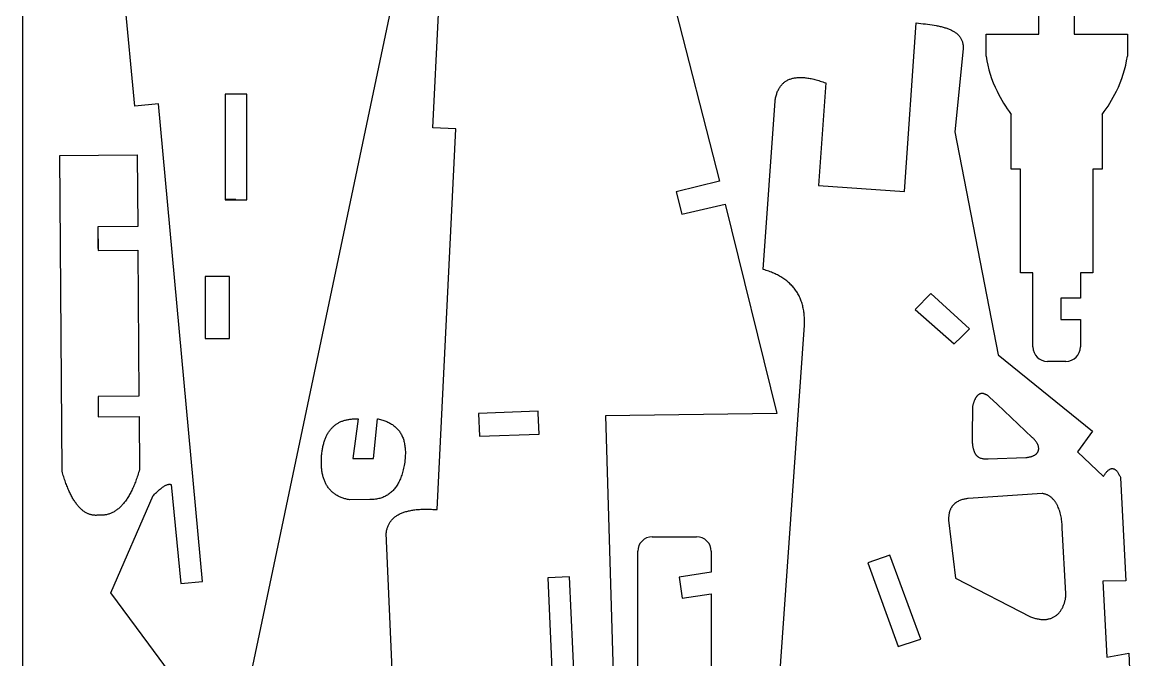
# Model space of a CAD drawing. Extents: x 0 to 450, y 0 to 350.
# Drawn here: x 0 to 155.5, y 162.7 to 251.2 of the extents above; entities that cross this region are included whole.
import ezdxf

# ---------------------------------------------------------------- set-up
doc = ezdxf.new("R2010")
doc.units = 0
doc.header["$MEASUREMENT"] = 0
doc.layers.add('01', color=5, linetype='Continuous')
doc.layers.add('DEFAULT', color=7, linetype='Continuous')

msp = doc.modelspace()

# ---------------------------------------------------------------- linework, layer by layer
at = {"layer": '01'}
msp.add_lwpolyline([(0, 0), (450, 0), (450, 350), (0, 350)], close=True, dxfattribs=at)
at = {"layer": 'DEFAULT'}
for p, q in [((70.7193, 330.7507), (96.7646, 229.1459)), ((53.5342, 264.5157), (30.7019, 155.9579)), ((145.963, 256.9694), (145.963, 249.559)), ((15.5926, 239.5769), (14.0891, 255.3731)), ((56.9582, 236.5592), (57.7713, 252.406)), ((141.0538, 249.559), (141.0538, 252.4942)), ((122.4159, 227.6963), (124.0537, 251.1178)), ((124.0537, 251.1178), (124.377, 251.0858)), ((124.377, 251.0858), (124.698, 251.0528)), ((124.698, 251.0528), (125.0161, 251.0183)), ((125.0161, 251.0183), (125.3309, 250.982)), ((125.3309, 250.982), (125.6417, 250.9434)), ((125.6417, 250.9434), (125.948, 250.9022)), ((125.948, 250.9022), (126.2494, 250.8579)), ((126.2494, 250.8579), (126.5452, 250.81)), ((126.5452, 250.81), (126.8349, 250.7583)), ((126.8349, 250.7583), (126.9773, 250.7309)), ((126.9773, 250.7309), (127.118, 250.7023)), ((127.118, 250.7023), (127.2569, 250.6725)), ((127.2569, 250.6725), (127.3939, 250.6415)), ((127.3939, 250.6415), (127.529, 250.6092)), ((127.529, 250.6092), (127.6622, 250.5756)), ((127.6622, 250.5756), (127.7932, 250.5406)), ((127.7932, 250.5406), (127.9221, 250.5042)), ((127.9221, 250.5042), (128.0489, 250.4663)), ((128.0489, 250.4663), (128.1733, 250.4268)), ((128.1733, 250.4268), (128.2955, 250.3857)), ((128.2955, 250.3857), (128.4152, 250.3431)), ((128.4152, 250.3431), (128.5325, 250.2987)), ((128.5325, 250.2987), (128.6472, 250.2526)), ((128.6472, 250.2526), (128.7593, 250.2046)), ((128.7593, 250.2046), (128.8688, 250.1549)), ((128.8688, 250.1549), (128.9755, 250.1032)), ((128.9755, 250.1032), (129.0795, 250.0496)), ((129.0795, 250.0496), (129.1805, 249.994)), ((129.1805, 249.994), (129.2786, 249.9364)), ((129.2786, 249.9364), (129.3738, 249.8766)), ((129.3738, 249.8766), (129.4658, 249.8147)), ((129.4658, 249.8147), (129.5547, 249.7506)), ((129.5547, 249.7506), (129.6404, 249.6843)), ((129.6404, 249.6843), (129.7228, 249.6156)), ((129.7228, 249.6156), (129.8019, 249.5446)), ((129.8019, 249.5446), (129.8775, 249.4712)), ((129.8775, 249.4712), (129.9497, 249.3953)), ((129.9497, 249.3953), (130.0184, 249.3169)), ((130.0184, 249.3169), (130.0834, 249.236)), ((130.0834, 249.236), (130.1447, 249.1524)), ((130.1447, 249.1524), (130.2023, 249.0662)), ((130.2023, 249.0662), (130.2561, 248.9772)), ((130.2561, 248.9772), (130.306, 248.8855)), ((130.306, 248.8855), (130.3519, 248.791)), ((130.3519, 248.791), (130.3939, 248.6937)), ((133.7445, 246.5175), (133.7445, 249.559)), ((133.7445, 249.559), (141.0538, 249.559)), ((145.963, 249.559), (153.3635, 249.559)), ((153.3635, 249.559), (153.3635, 246.5175)), ((130.5773, 247.551), (129.414, 235.9793)), ((130.3939, 248.6937), (130.4317, 248.5934)), ((130.4317, 248.5934), (130.4654, 248.4901)), ((130.4654, 248.4901), (130.4949, 248.3838)), ((130.4949, 248.3838), (130.5201, 248.2744)), ((130.5201, 248.2744), (130.5409, 248.162)), ((130.5409, 248.162), (130.5573, 248.0463)), ((130.5573, 248.0463), (130.5692, 247.9274)), ((130.5692, 247.9274), (130.5766, 247.8053)), ((130.5766, 247.8053), (130.5793, 247.6798)), ((130.5793, 247.6798), (130.5773, 247.551)), ((105.3814, 242.5289), (105.4569, 242.6117)), ((105.4569, 242.6117), (105.5351, 242.6911)), ((105.5351, 242.6911), (105.616, 242.767)), ((105.616, 242.767), (105.6997, 242.8392)), ((105.6997, 242.8392), (105.7861, 242.9081)), ((105.7861, 242.9081), (105.8753, 242.9734)), ((105.8753, 242.9734), (105.9672, 243.0354)), ((105.9672, 243.0354), (106.0619, 243.0937)), ((106.0619, 243.0937), (106.1593, 243.1486)), ((106.1593, 243.1486), (106.2594, 243.2)), ((106.2594, 243.2), (106.3623, 243.2478)), ((106.3623, 243.2478), (106.4679, 243.2922)), ((106.4679, 243.2922), (106.5762, 243.3331)), ((106.5762, 243.3331), (106.6873, 243.3705)), ((106.6873, 243.3705), (106.8011, 243.4044)), ((106.8011, 243.4044), (106.9177, 243.4348)), ((106.9177, 243.4348), (107.037, 243.4617)), ((107.037, 243.4617), (107.1591, 243.4851)), ((107.1591, 243.4851), (107.2838, 243.505)), ((107.2838, 243.505), (107.4114, 243.5214)), ((107.4114, 243.5214), (107.5416, 243.5343)), ((107.5416, 243.5343), (107.6746, 243.5437)), ((107.6746, 243.5437), (107.8104, 243.5497)), ((107.8104, 243.5497), (107.9489, 243.5521)), ((107.9489, 243.5521), (108.0901, 243.551)), ((108.0901, 243.551), (108.2341, 243.5465)), ((108.2341, 243.5465), (108.3808, 243.5384)), ((108.3808, 243.5384), (108.5302, 243.5269)), ((108.5302, 243.5269), (108.6824, 243.5117)), ((108.6824, 243.5117), (108.8373, 243.4933)), ((108.8373, 243.4933), (108.995, 243.4713)), ((108.995, 243.4713), (109.1554, 243.4458)), ((109.1554, 243.4458), (109.3185, 243.4167)), ((109.3185, 243.4167), (109.4844, 243.3842)), ((109.4844, 243.3842), (109.653, 243.3482)), ((109.653, 243.3482), (109.8244, 243.3087)), ((109.8244, 243.3087), (109.9985, 243.2657)), ((109.9985, 243.2657), (110.1753, 243.2192)), ((110.1753, 243.2192), (110.3549, 243.1692)), ((110.3549, 243.1692), (110.5372, 243.1157)), ((111.4899, 242.7959), (110.4923, 228.5301)), ((110.5372, 243.1157), (110.7222, 243.0587)), ((110.7222, 243.0587), (110.91, 242.9983)), ((110.91, 242.9983), (111.1006, 242.9343)), ((111.1006, 242.9343), (111.2939, 242.8668)), ((111.2939, 242.8668), (111.4899, 242.7959)), ((31.1466, 241.2456), (28.1229, 241.2456)), ((28.1229, 241.2456), (28.1229, 226.6189)), ((31.1466, 226.5714), (31.1466, 241.2456)), ((104.578, 240.8672), (104.6124, 241.0024)), ((104.6124, 241.0024), (104.6495, 241.1342)), ((104.6495, 241.1342), (104.6894, 241.2625)), ((104.6894, 241.2625), (104.732, 241.3872)), ((104.732, 241.3872), (104.7773, 241.5085)), ((104.7773, 241.5085), (104.8254, 241.6263)), ((104.8254, 241.6263), (104.8762, 241.7405)), ((104.8762, 241.7405), (104.9298, 241.8513)), ((104.9298, 241.8513), (104.9861, 241.9586)), ((104.9861, 241.9586), (105.0451, 242.0624)), ((105.0451, 242.0624), (105.1069, 242.1627)), ((105.1069, 242.1627), (105.1714, 242.2595)), ((105.1714, 242.2595), (105.2387, 242.3528)), ((105.2387, 242.3528), (105.3086, 242.4426)), ((105.3086, 242.4426), (105.3814, 242.5289)), ((18.8692, 239.8806), (15.5926, 239.5769)), ((24.997, 173.5318), (18.8692, 239.8806)), ((102.8301, 216.8699), (104.4679, 240.2913)), ((104.4679, 240.2913), (104.4913, 240.4405)), ((104.4913, 240.4405), (104.5175, 240.5862)), ((104.5175, 240.5862), (104.5464, 240.7285)), ((104.5464, 240.7285), (104.578, 240.8672)), ((137.2433, 230.8295), (137.2433, 238.4236)), ((149.8646, 238.4236), (149.8646, 230.8295)), ((60.1356, 236.4044), (56.9582, 236.5592)), ((57.5648, 183.5175), (60.1356, 236.4044)), ((129.414, 235.9793), (135.4295, 205.0324)), ((5.1743, 232.7094), (15.9283, 232.7889)), ((5.4987, 188.8483), (5.1743, 232.7094)), ((15.9283, 232.7889), (16.0018, 222.8548)), ((138.5468, 230.8295), (137.2433, 230.8295)), ((138.5468, 216.4222), (138.5468, 230.8295)), ((149.8646, 230.8295), (148.5612, 230.8295)), ((148.5612, 230.8295), (148.5612, 216.4222)), ((96.7646, 229.1459), (90.7338, 227.6627)), ((90.7338, 227.6627), (91.5167, 224.5521)), ((110.4923, 228.5301), (122.4159, 227.6963)), ((29.6347, 226.6189), (28.1229, 226.6189)), ((28.1229, 226.6189), (28.1229, 226.5714)), ((28.1229, 226.5714), (31.1466, 226.5714)), ((91.5167, 224.5521), (97.5513, 225.9448)), ((97.5513, 225.9448), (104.6955, 196.8806)), ((10.5123, 222.8142), (10.477, 222.8139)), ((10.477, 222.8139), (10.5014, 219.5215)), ((16.0018, 222.8548), (10.5123, 222.8142)), ((10.5345, 219.8143), (10.5123, 222.8142)), ((10.5014, 219.5215), (16.0261, 219.5804)), ((16.0261, 219.5804), (16.1762, 199.284)), ((103.0251, 216.8132), (102.8301, 216.8699)), ((103.2167, 216.7541), (103.0251, 216.8132)), ((103.4049, 216.6927), (103.2167, 216.7541)), ((103.5897, 216.6289), (103.4049, 216.6927)), ((103.7712, 216.5628), (103.5897, 216.6289)), ((103.9493, 216.4943), (103.7712, 216.5628)), ((104.124, 216.4234), (103.9493, 216.4943)), ((104.2953, 216.3502), (104.124, 216.4234)), ((104.4632, 216.2746), (104.2953, 216.3502)), ((104.6278, 216.1967), (104.4632, 216.2746)), ((104.789, 216.1164), (104.6278, 216.1967)), ((104.9468, 216.0337), (104.789, 216.1164)), ((140.2544, 216.4222), (138.5468, 216.4222)), ((140.2544, 206.1258), (140.2544, 216.4222)), ((148.5612, 216.4222), (146.8536, 216.4222)), ((146.8536, 216.4222), (146.8536, 212.9009)), ((27.0557, 215.8994), (25.3659, 215.8994)), ((25.3659, 215.8994), (25.3659, 207.2729)), ((28.7454, 215.8994), (27.0557, 215.8994)), ((28.7454, 207.2729), (28.7454, 215.8994)), ((105.1012, 215.9487), (104.9468, 216.0337)), ((105.2523, 215.8614), (105.1012, 215.9487)), ((105.4, 215.7717), (105.2523, 215.8614)), ((105.5443, 215.6796), (105.4, 215.7717)), ((105.6852, 215.5852), (105.5443, 215.6796)), ((105.8227, 215.4884), (105.6852, 215.5852)), ((105.9569, 215.3893), (105.8227, 215.4884)), ((106.0877, 215.2878), (105.9569, 215.3893)), ((106.2151, 215.1839), (106.0877, 215.2878)), ((106.3391, 215.0777), (106.2151, 215.1839)), ((106.4598, 214.9691), (106.3391, 215.0777)), ((106.577, 214.8582), (106.4598, 214.9691)), ((106.6909, 214.7449), (106.577, 214.8582)), ((106.8014, 214.6293), (106.6909, 214.7449)), ((106.9086, 214.5113), (106.8014, 214.6293)), ((107.0123, 214.391), (106.9086, 214.5113)), ((107.1127, 214.2683), (107.0123, 214.391)), ((107.2097, 214.1432), (107.1127, 214.2683)), ((107.3033, 214.0158), (107.2097, 214.1432)), ((107.3936, 213.886), (107.3033, 214.0158)), ((107.4804, 213.7539), (107.3936, 213.886)), ((107.5639, 213.6194), (107.4804, 213.7539)), ((107.644, 213.4825), (107.5639, 213.6194)), ((107.7208, 213.3433), (107.644, 213.4825)), ((107.7941, 213.2018), (107.7208, 213.3433)), ((107.8641, 213.0579), (107.7941, 213.2018)), ((107.9307, 212.9116), (107.8641, 213.0579)), ((126.0794, 213.5605), (123.8891, 211.3065)), ((131.4585, 208.6376), (126.0794, 213.5605)), ((107.9939, 212.763), (107.9307, 212.9116)), ((108.0537, 212.612), (107.9939, 212.763)), ((108.1102, 212.4586), (108.0537, 212.612)), ((108.1633, 212.303), (108.1102, 212.4586)), ((108.213, 212.1449), (108.1633, 212.303)), ((108.2593, 211.9845), (108.213, 212.1449)), ((108.3022, 211.8217), (108.2593, 211.9845)), ((108.3418, 211.6566), (108.3022, 211.8217)), ((108.378, 211.4891), (108.3418, 211.6566)), ((108.4108, 211.3193), (108.378, 211.4891)), ((146.8536, 212.9009), (144.1487, 212.9009)), ((144.1487, 212.9009), (144.1487, 209.9127)), ((108.4402, 211.1471), (108.4108, 211.3193)), ((108.4663, 210.9726), (108.4402, 211.1471)), ((108.489, 210.7956), (108.4663, 210.9726)), ((108.5083, 210.6164), (108.489, 210.7956)), ((108.5242, 210.4348), (108.5083, 210.6164)), ((108.5367, 210.2508), (108.5242, 210.4348)), ((108.5459, 210.0645), (108.5367, 210.2508)), ((108.5517, 209.8758), (108.5459, 210.0645)), ((123.8891, 211.3065), (129.3328, 206.5396)), ((144.1487, 209.9127), (146.8536, 209.9127)), ((146.8536, 209.9127), (146.8536, 206.1258)), ((102.3435, 120.4817), (108.4975, 208.489)), ((108.4975, 208.489), (108.5154, 208.6942)), ((108.5154, 208.6942), (108.5299, 208.897)), ((108.5299, 208.897), (108.541, 209.0975)), ((108.541, 209.0975), (108.5487, 209.2956)), ((108.5487, 209.2956), (108.5531, 209.4913)), ((108.5541, 209.6847), (108.5517, 209.8758)), ((108.5531, 209.4913), (108.5541, 209.6847)), ((130.3458, 207.5394), (131.4585, 208.6376)), ((25.3659, 207.2729), (28.7454, 207.2729)), ((129.3328, 206.5396), (130.3458, 207.5394)), ((135.4295, 205.0324), (148.5456, 194.4167)), ((144.8368, 204.1091), (142.2711, 204.1091)), ((16.1762, 199.284), (10.4985, 199.2419)), ((10.4985, 199.2419), (10.5194, 196.4184)), ((132.3139, 199.0385), (132.2848, 198.988)), ((132.3435, 199.0869), (132.3139, 199.0385)), ((132.3736, 199.1334), (132.3435, 199.0869)), ((132.4042, 199.1779), (132.3736, 199.1334)), ((132.4353, 199.2203), (132.4042, 199.1779)), ((132.4669, 199.2608), (132.4353, 199.2203)), ((132.499, 199.2993), (132.4669, 199.2608)), ((132.5316, 199.3358), (132.499, 199.2993)), ((132.5646, 199.3702), (132.5316, 199.3358)), ((132.5982, 199.4027), (132.5646, 199.3702)), ((132.6322, 199.4332), (132.5982, 199.4027)), ((132.6668, 199.4617), (132.6322, 199.4332)), ((132.7018, 199.4881), (132.6668, 199.4617)), ((132.7374, 199.5126), (132.7018, 199.4881)), ((132.7734, 199.5351), (132.7374, 199.5126)), ((132.8099, 199.5556), (132.7734, 199.5351)), ((132.8469, 199.574), (132.8099, 199.5556)), ((132.8844, 199.5905), (132.8469, 199.574)), ((132.9224, 199.605), (132.8844, 199.5905)), ((132.9609, 199.6175), (132.9224, 199.605)), ((132.9999, 199.628), (132.9609, 199.6175)), ((133.0394, 199.6365), (132.9999, 199.628)), ((133.0794, 199.643), (133.0394, 199.6365)), ((133.1199, 199.6475), (133.0794, 199.643)), ((133.1608, 199.6499), (133.1199, 199.6475)), ((133.2023, 199.6504), (133.1608, 199.6499)), ((133.2442, 199.6489), (133.2023, 199.6504)), ((133.2867, 199.6454), (133.2442, 199.6489)), ((133.3296, 199.6399), (133.2867, 199.6454)), ((133.3731, 199.6324), (133.3296, 199.6399)), ((133.417, 199.6229), (133.3731, 199.6324)), ((133.4614, 199.6114), (133.417, 199.6229)), ((133.5063, 199.5979), (133.4614, 199.6114)), ((133.5518, 199.5824), (133.5063, 199.5979)), ((133.5977, 199.5649), (133.5518, 199.5824)), ((133.6441, 199.5454), (133.5977, 199.5649)), ((133.691, 199.5239), (133.6441, 199.5454)), ((133.7383, 199.5004), (133.691, 199.5239)), ((133.7862, 199.4749), (133.7383, 199.5004)), ((133.8346, 199.4474), (133.7862, 199.4749)), ((133.8835, 199.4179), (133.8346, 199.4474)), ((133.9328, 199.3865), (133.8835, 199.4179)), ((133.9827, 199.353), (133.9328, 199.3865)), ((134.033, 199.3175), (133.9827, 199.353)), ((134.0839, 199.28), (134.033, 199.3175)), ((134.1352, 199.2405), (134.0839, 199.28)), ((134.1871, 199.199), (134.1352, 199.2405)), ((134.2394, 199.1555), (134.1871, 199.199)), ((135.27, 198.1788), (134.2394, 199.1555)), ((131.8861, 197.9088), (131.8051, 193.6885)), ((131.9073, 197.9912), (131.8861, 197.9088)), ((131.929, 198.0717), (131.9073, 197.9912)), ((131.9512, 198.1501), (131.929, 198.0717)), ((131.9739, 198.2265), (131.9512, 198.1501)), ((131.9971, 198.301), (131.9739, 198.2265)), ((132.0208, 198.3734), (131.9971, 198.301)), ((132.045, 198.4439), (132.0208, 198.3734)), ((132.0697, 198.5124), (132.045, 198.4439)), ((132.0948, 198.5788), (132.0697, 198.5124)), ((132.1205, 198.6433), (132.0948, 198.5788)), ((132.1466, 198.7057), (132.1205, 198.6433)), ((132.1733, 198.7662), (132.1466, 198.7057)), ((132.2004, 198.8246), (132.1733, 198.7662)), ((132.2281, 198.8811), (132.2004, 198.8246)), ((132.2562, 198.9356), (132.2281, 198.8811)), ((132.2848, 198.988), (132.2562, 198.9356)), ((140.1559, 193.5481), (135.27, 198.1788)), ((10.5194, 196.4184), (16.1971, 196.4603)), ((16.1971, 196.4603), (16.2516, 189.0854)), ((44.6288, 195.8986), (44.738, 195.9311)), ((44.738, 195.9311), (44.8491, 195.9611)), ((44.8491, 195.9611), (44.962, 195.9887)), ((44.962, 195.9887), (45.0768, 196.0137)), ((45.0768, 196.0137), (45.1935, 196.0363)), ((45.1935, 196.0363), (45.312, 196.0564)), ((45.312, 196.0564), (45.4324, 196.074)), ((45.4324, 196.074), (45.5546, 196.0891)), ((45.5546, 196.0891), (45.6787, 196.1017)), ((45.6787, 196.1017), (45.8046, 196.1119)), ((45.8046, 196.1119), (45.9323, 196.1196)), ((46.599, 196.1207), (45.8773, 190.6174)), ((45.9323, 196.1196), (46.062, 196.1248)), ((46.062, 196.1248), (46.1935, 196.1275)), ((46.1935, 196.1275), (46.3268, 196.1277)), ((46.3268, 196.1277), (46.462, 196.1255)), ((46.462, 196.1255), (46.599, 196.1207)), ((48.7161, 190.6084), (49.2658, 196.1314)), ((49.2658, 196.1314), (49.2721, 196.1302)), ((49.2721, 196.1302), (49.2827, 196.1282)), ((49.2827, 196.1282), (49.3669, 196.1117)), ((49.3669, 196.1117), (49.5324, 196.0763)), ((49.5324, 196.0763), (49.6943, 196.0377)), ((49.6943, 196.0377), (49.8524, 195.9961)), ((49.8524, 195.9961), (50.0069, 195.9513)), ((50.0069, 195.9513), (50.1576, 195.9035)), ((50.1576, 195.9035), (50.3047, 195.8525)), ((71.566, 197.2144), (63.303, 196.8537)), ((63.303, 196.8537), (63.4388, 193.744)), ((71.5789, 196.9193), (71.566, 197.2144)), ((71.7057, 194.0159), (71.5789, 196.9193)), ((104.6955, 196.8806), (80.9417, 196.5557)), ((80.9417, 196.5557), (82.2438, 152.4591)), ((42.4999, 194.28), (42.5628, 194.3745)), ((42.5628, 194.3745), (42.6276, 194.4665)), ((42.6276, 194.4665), (42.6942, 194.5561)), ((42.6942, 194.5561), (42.7627, 194.6432)), ((42.7627, 194.6432), (42.833, 194.7278)), ((42.833, 194.7278), (42.9052, 194.8099)), ((42.9052, 194.8099), (42.9792, 194.8895)), ((42.9792, 194.8895), (43.0551, 194.9667)), ((43.0551, 194.9667), (43.1329, 195.0413)), ((43.1329, 195.0413), (43.2125, 195.1135)), ((43.2125, 195.1135), (43.2939, 195.1832)), ((43.2939, 195.1832), (43.3772, 195.2505)), ((43.3772, 195.2505), (43.4624, 195.3152)), ((43.4624, 195.3152), (43.5494, 195.3775)), ((43.5494, 195.3775), (43.6382, 195.4373)), ((43.6382, 195.4373), (43.7289, 195.4946)), ((43.7289, 195.4946), (43.8215, 195.5494)), ((43.8215, 195.5494), (43.9159, 195.6017)), ((43.9159, 195.6017), (44.0122, 195.6516)), ((44.0122, 195.6516), (44.1103, 195.699)), ((44.1103, 195.699), (44.2103, 195.7439)), ((44.2103, 195.7439), (44.3121, 195.7863)), ((44.3121, 195.7863), (44.4158, 195.8262)), ((44.4158, 195.8262), (44.5214, 195.8637)), ((44.5214, 195.8637), (44.6288, 195.8986)), ((50.3047, 195.8525), (50.448, 195.7984)), ((50.448, 195.7984), (50.5876, 195.7411)), ((50.5876, 195.7411), (50.7236, 195.6808)), ((50.7236, 195.6808), (50.8558, 195.6173)), ((50.8558, 195.6173), (50.9844, 195.5507)), ((50.9844, 195.5507), (51.1092, 195.4811)), ((51.1092, 195.4811), (51.2303, 195.4082)), ((51.2303, 195.4082), (51.3478, 195.3323)), ((51.3478, 195.3323), (51.4615, 195.2533)), ((51.4615, 195.2533), (51.5715, 195.1711)), ((51.5715, 195.1711), (51.6779, 195.0858)), ((51.6779, 195.0858), (51.7805, 194.9975)), ((51.7805, 194.9975), (51.8794, 194.906)), ((51.8794, 194.906), (51.9747, 194.8113)), ((51.9747, 194.8113), (52.0662, 194.7136)), ((52.0662, 194.7136), (52.154, 194.6127)), ((52.154, 194.6127), (52.2381, 194.5088)), ((52.2381, 194.5088), (52.3186, 194.4017)), ((52.3186, 194.4017), (52.3953, 194.2915)), ((148.5456, 194.4167), (146.4209, 191.5697)), ((41.8136, 192.6961), (41.8506, 192.8254)), ((41.8506, 192.8254), (41.8894, 192.9522)), ((41.8894, 192.9522), (41.9301, 193.0765)), ((41.9301, 193.0765), (41.9726, 193.1983)), ((41.9726, 193.1983), (42.017, 193.3176)), ((42.017, 193.3176), (42.0633, 193.4345)), ((42.0633, 193.4345), (42.1114, 193.5488)), ((42.1114, 193.5488), (42.1613, 193.6607)), ((42.1613, 193.6607), (42.2131, 193.7701)), ((42.2131, 193.7701), (42.2668, 193.8771)), ((42.2668, 193.8771), (42.3223, 193.9815)), ((42.3223, 193.9815), (42.3796, 194.0835)), ((42.3796, 194.0835), (42.4388, 194.183)), ((42.4388, 194.183), (42.4999, 194.28)), ((52.3953, 194.2915), (52.4683, 194.1781)), ((52.4683, 194.1781), (52.5376, 194.0617)), ((52.5376, 194.0617), (52.6032, 193.9422)), ((52.6032, 193.9422), (52.6651, 193.8195)), ((52.6651, 193.8195), (52.7233, 193.6937)), ((52.7233, 193.6937), (52.7779, 193.5648)), ((52.7779, 193.5648), (52.8287, 193.4328)), ((52.8287, 193.4328), (52.8758, 193.2976)), ((52.8758, 193.2976), (52.9192, 193.1594)), ((52.9192, 193.1594), (52.9589, 193.018)), ((52.9589, 193.018), (52.9948, 192.8735)), ((52.9948, 192.8735), (53.0271, 192.7259)), ((63.4388, 193.744), (71.7057, 194.0159)), ((131.8051, 193.6885), (131.8059, 193.5636)), ((131.8059, 193.5636), (131.8079, 193.4419)), ((131.8079, 193.4419), (131.811, 193.3234)), ((131.811, 193.3234), (131.8153, 193.2081)), ((131.8153, 193.2081), (131.8206, 193.0958)), ((131.8206, 193.0958), (131.8271, 192.9866)), ((131.8271, 192.9866), (131.8348, 192.8804)), ((131.8348, 192.8804), (131.8436, 192.7771)), ((140.2233, 193.4868), (140.1559, 193.5481)), ((140.288, 193.4254), (140.2233, 193.4868)), ((140.3501, 193.3641), (140.288, 193.4254)), ((140.4096, 193.3029), (140.3501, 193.3641)), ((140.4664, 193.2417), (140.4096, 193.3029)), ((140.5207, 193.1807), (140.4664, 193.2417)), ((140.5723, 193.1197), (140.5207, 193.1807)), ((140.6213, 193.059), (140.5723, 193.1197)), ((140.6677, 192.9984), (140.6213, 193.059)), ((140.7114, 192.9381), (140.6677, 192.9984)), ((140.7526, 192.878), (140.7114, 192.9381)), ((140.7911, 192.8182), (140.7526, 192.878)), ((140.8271, 192.7587), (140.7911, 192.8182)), ((41.5318, 191.0664), (41.5468, 191.2426)), ((41.5468, 191.2426), (41.5643, 191.4211)), ((41.5643, 191.4211), (41.5846, 191.5727)), ((41.5846, 191.5727), (41.6067, 191.7218)), ((41.6067, 191.7218), (41.6307, 191.8685)), ((41.6307, 191.8685), (41.6566, 192.0126)), ((41.6566, 192.0126), (41.6843, 192.1543)), ((41.6843, 192.1543), (41.7139, 192.2935)), ((41.7139, 192.2935), (41.7453, 192.4302)), ((41.7453, 192.4302), (41.7785, 192.5644)), ((41.7785, 192.5644), (41.8136, 192.6961)), ((53.0271, 192.7259), (53.0557, 192.5752)), ((53.0557, 192.5752), (53.0806, 192.4214)), ((53.0806, 192.4214), (53.1018, 192.2644)), ((53.1018, 192.2644), (53.1193, 192.1044)), ((53.1193, 192.1044), (53.1331, 191.9412)), ((53.1331, 191.9412), (53.1431, 191.7749)), ((53.1431, 191.7749), (53.1495, 191.6055)), ((53.1511, 191.2573), (53.1464, 191.0786)), ((53.1495, 191.6055), (53.1522, 191.433)), ((53.1522, 191.433), (53.1511, 191.2573)), ((131.8436, 192.7771), (131.8534, 192.6769)), ((131.8534, 192.6769), (131.8644, 192.5795)), ((131.8644, 192.5795), (131.8766, 192.485)), ((131.8766, 192.485), (131.8898, 192.3933)), ((131.8898, 192.3933), (131.9042, 192.3044)), ((131.9042, 192.3044), (131.9196, 192.2183)), ((131.9196, 192.2183), (131.9362, 192.1348)), ((131.9362, 192.1348), (131.9539, 192.0541)), ((131.9539, 192.0541), (131.9726, 191.976)), ((131.9726, 191.976), (131.9925, 191.9005)), ((131.9925, 191.9005), (132.0135, 191.8276)), ((132.0135, 191.8276), (132.0355, 191.7572)), ((132.0355, 191.7572), (132.0587, 191.6893)), ((132.0587, 191.6893), (132.0829, 191.6238)), ((132.0829, 191.6238), (132.1083, 191.5607)), ((132.1083, 191.5607), (132.1347, 191.5001)), ((132.1347, 191.5001), (132.1622, 191.4417)), ((132.1622, 191.4417), (132.1907, 191.3857)), ((132.1907, 191.3857), (132.2204, 191.3319)), ((132.2204, 191.3319), (132.2511, 191.2804)), ((132.2511, 191.2804), (132.2829, 191.2311)), ((140.6592, 191.2118), (140.7031, 191.2485)), ((140.7031, 191.2485), (140.7445, 191.2863)), ((140.7445, 191.2863), (140.7833, 191.3252)), ((140.7833, 191.3252), (140.8195, 191.3652)), ((140.8195, 191.3652), (140.8532, 191.4063)), ((140.8604, 192.6995), (140.8271, 192.7587)), ((140.8532, 191.4063), (140.8844, 191.4484)), ((140.8912, 192.6407), (140.8604, 192.6995)), ((140.8844, 191.4484), (140.913, 191.4916)), ((140.9193, 192.5822), (140.8912, 192.6407)), ((140.913, 191.4916), (140.939, 191.5357)), ((140.9449, 192.5242), (140.9193, 192.5822)), ((140.939, 191.5357), (140.9625, 191.5807)), ((140.9678, 192.4666), (140.9449, 192.5242)), ((140.9625, 191.5807), (140.9834, 191.6267)), ((140.9882, 192.4094), (140.9678, 192.4666)), ((140.9834, 191.6267), (141.0017, 191.6736)), ((141.0059, 192.3528), (140.9882, 192.4094)), ((141.0017, 191.6736), (141.0175, 191.7214)), ((141.0211, 192.2967), (141.0059, 192.3528)), ((141.0175, 191.7214), (141.0307, 191.77)), ((141.0337, 192.2411), (141.0211, 192.2967)), ((141.0307, 191.77), (141.0413, 191.8194)), ((141.0437, 192.1861), (141.0337, 192.2411)), ((141.0413, 191.8194), (141.0494, 191.8697)), ((141.0511, 192.1317), (141.0437, 192.1861)), ((141.0494, 191.8697), (141.0549, 191.9207)), ((141.0559, 192.0779), (141.0511, 192.1317)), ((141.0549, 191.9207), (141.0578, 191.9724)), ((141.0581, 192.0248), (141.0559, 192.0779)), ((141.0578, 191.9724), (141.0581, 192.0248)), ((146.4209, 191.5697), (150.0301, 188.1079)), ((41.4936, 190.0606), (41.4938, 190.2222)), ((41.4958, 189.9015), (41.4936, 190.0606)), ((41.4938, 190.2222), (41.4965, 190.3862)), ((41.5005, 189.7448), (41.4958, 189.9015)), ((41.4965, 190.3862), (41.5016, 190.5526)), ((41.5076, 189.5905), (41.5005, 189.7448)), ((41.5016, 190.5526), (41.5092, 190.7214)), ((41.5092, 190.7214), (41.5193, 190.8927)), ((41.5193, 190.8927), (41.5318, 191.0664)), ((45.8773, 190.6174), (48.7161, 190.6083)), ((53.0222, 189.8844), (52.9854, 189.6735)), ((53.0561, 190.0999), (53.0222, 189.8844)), ((53.0871, 190.3199), (53.0561, 190.0999)), ((53.0944, 190.3757), (53.0871, 190.3199)), ((53.098, 190.4036), (53.0944, 190.3757)), ((53.1006, 190.4284), (53.098, 190.4036)), ((53.11, 190.5236), (53.1006, 190.4284)), ((53.1258, 190.7117), (53.11, 190.5236)), ((53.138, 190.8967), (53.1258, 190.7117)), ((53.1464, 191.0786), (53.138, 190.8967)), ((132.2829, 191.2311), (132.3157, 191.1839)), ((132.3157, 191.1839), (132.3497, 191.1388)), ((132.3497, 191.1388), (132.3846, 191.0958)), ((132.3846, 191.0958), (132.4207, 191.0548)), ((132.4207, 191.0548), (132.4578, 191.0158)), ((132.4578, 191.0158), (132.4959, 190.9788)), ((132.4959, 190.9788), (132.5351, 190.9437)), ((132.5351, 190.9437), (132.5754, 190.9105)), ((132.5754, 190.9105), (132.6167, 190.8792)), ((132.6167, 190.8792), (132.659, 190.8496)), ((132.659, 190.8496), (132.7024, 190.8219)), ((132.7024, 190.8219), (132.7923, 190.7715)), ((132.7923, 190.7715), (132.8863, 190.7278)), ((132.8863, 190.7278), (132.9844, 190.6904)), ((132.9844, 190.6904), (133.0866, 190.6591)), ((133.0866, 190.6591), (133.1929, 190.6335)), ((133.1929, 190.6335), (133.3032, 190.6133)), ((133.3032, 190.6133), (133.4176, 190.5983)), ((133.4176, 190.5983), (133.5359, 190.5881)), ((133.5359, 190.5881), (133.6583, 190.5824)), ((133.6583, 190.5824), (133.7846, 190.581)), ((133.7846, 190.581), (133.9148, 190.5835)), ((133.9148, 190.5835), (134.049, 190.5896)), ((134.049, 190.5896), (139.2494, 190.7609)), ((139.2494, 190.7609), (139.3438, 190.769)), ((139.3438, 190.769), (139.4358, 190.7787)), ((139.4358, 190.7787), (139.5252, 190.7901)), ((139.5252, 190.7901), (139.6121, 190.8031)), ((139.6121, 190.8031), (139.6965, 190.8178)), ((139.6965, 190.8178), (139.7783, 190.834)), ((139.7783, 190.834), (139.8577, 190.8518)), ((139.8577, 190.8518), (139.9345, 190.8711)), ((139.9345, 190.8711), (140.0088, 190.8919)), ((140.0088, 190.8919), (140.0806, 190.9141)), ((140.0806, 190.9141), (140.1499, 190.9378)), ((140.1499, 190.9378), (140.2166, 190.963)), ((140.2166, 190.963), (140.2808, 190.9895)), ((140.2808, 190.9895), (140.3425, 191.0174)), ((140.3425, 191.0174), (140.4016, 191.0466)), ((140.4016, 191.0466), (140.4582, 191.0771)), ((140.4582, 191.0771), (140.5123, 191.1089)), ((140.5123, 191.1089), (140.5638, 191.142)), ((140.5638, 191.142), (140.6128, 191.1763)), ((140.6128, 191.1763), (140.6592, 191.2118)), ((5.5565, 188.6483), (5.4987, 188.8483)), ((5.615, 188.4516), (5.5565, 188.6483)), ((5.6741, 188.2583), (5.615, 188.4516)), ((5.7339, 188.0683), (5.6741, 188.2583)), ((16.0062, 188.282), (15.9425, 188.0896)), ((16.069, 188.4778), (16.0062, 188.282)), ((16.1308, 188.6769), (16.069, 188.4778)), ((16.1917, 188.8795), (16.1308, 188.6769)), ((16.2516, 189.0854), (16.1917, 188.8795)), ((41.5173, 189.4388), (41.5076, 189.5905)), ((41.5293, 189.2894), (41.5173, 189.4388)), ((41.5439, 189.1423), (41.5293, 189.2894)), ((41.5609, 188.9978), (41.5439, 189.1423)), ((41.5804, 188.8557), (41.5609, 188.9978)), ((41.6023, 188.716), (41.5804, 188.8557)), ((41.6267, 188.5788), (41.6023, 188.716)), ((41.6535, 188.444), (41.6267, 188.5788)), ((41.6828, 188.3116), (41.6535, 188.444)), ((41.7146, 188.1815), (41.6828, 188.3116)), ((41.7489, 188.054), (41.7146, 188.1815)), ((52.5876, 188.1511), (52.5249, 187.9813)), ((52.6474, 188.3254), (52.5876, 188.1511)), ((52.7044, 188.5043), (52.6474, 188.3254)), ((52.7584, 188.6877), (52.7044, 188.5043)), ((52.8096, 188.8757), (52.7584, 188.6877)), ((52.8579, 189.0683), (52.8096, 188.8757)), ((52.9033, 189.2655), (52.8579, 189.0683)), ((52.9458, 189.4672), (52.9033, 189.2655)), ((52.9854, 189.6735), (52.9458, 189.4672)), ((150.0301, 188.1079), (150.0939, 188.2136)), ((150.0939, 188.2136), (150.1574, 188.3141)), ((150.1574, 188.3141), (150.2205, 188.4093)), ((150.2205, 188.4093), (150.2832, 188.4992)), ((150.2832, 188.4992), (150.3456, 188.5838)), ((150.3456, 188.5838), (150.4075, 188.6632)), ((150.4075, 188.6632), (150.4691, 188.7374)), ((150.4691, 188.7374), (150.5304, 188.8063)), ((150.5304, 188.8063), (150.5913, 188.8699)), ((150.5913, 188.8699), (150.6518, 188.9282)), ((150.6518, 188.9282), (150.7119, 188.9813)), ((150.7119, 188.9813), (150.7717, 189.0291)), ((150.7717, 189.0291), (150.8311, 189.0717)), ((150.8311, 189.0717), (150.8901, 189.109)), ((150.8901, 189.109), (150.9487, 189.141)), ((150.9487, 189.141), (151.007, 189.1678)), ((151.007, 189.1678), (151.0649, 189.1893)), ((151.0649, 189.1893), (151.1225, 189.2056)), ((151.1225, 189.2056), (151.1797, 189.2166)), ((151.1797, 189.2166), (151.2365, 189.2223)), ((151.2365, 189.2223), (151.2929, 189.2228)), ((151.2929, 189.2228), (151.349, 189.2179)), ((151.349, 189.2179), (151.4047, 189.2079)), ((151.4047, 189.2079), (151.4601, 189.1926)), ((151.4601, 189.1926), (151.515, 189.172)), ((151.515, 189.172), (151.5696, 189.1461)), ((151.5696, 189.1461), (151.6239, 189.115)), ((151.6239, 189.115), (151.6777, 189.0786)), ((151.6777, 189.0786), (151.7312, 189.037)), ((151.7312, 189.037), (151.7845, 188.9901)), ((151.7845, 188.9901), (151.8372, 188.9379)), ((151.8372, 188.9379), (151.8896, 188.8805)), ((151.8896, 188.8805), (151.9416, 188.8178)), ((151.9416, 188.8178), (151.9933, 188.7498)), ((151.9933, 188.7498), (152.0446, 188.6766)), ((152.0446, 188.6766), (152.0955, 188.5981)), ((152.0955, 188.5981), (152.146, 188.5144)), ((152.146, 188.5144), (152.1962, 188.4254)), ((152.1962, 188.4254), (152.246, 188.3311)), ((152.246, 188.3311), (152.2955, 188.2315)), ((152.2955, 188.2315), (152.3445, 188.1268)), ((152.3445, 188.1268), (152.3933, 188.0167)), ((5.7944, 187.8815), (5.7339, 188.0683)), ((5.8555, 187.6982), (5.7944, 187.8815)), ((5.9173, 187.5181), (5.8555, 187.6982)), ((5.9797, 187.3414), (5.9173, 187.5181)), ((6.0428, 187.168), (5.9797, 187.3414)), ((6.1065, 186.9979), (6.0428, 187.168)), ((6.171, 186.8311), (6.1065, 186.9979)), ((6.236, 186.6676), (6.171, 186.8311)), ((6.3018, 186.5076), (6.236, 186.6676)), ((15.3993, 186.6728), (15.3272, 186.5109)), ((15.4705, 186.838), (15.3993, 186.6728)), ((15.5408, 187.0066), (15.4705, 186.838)), ((15.6101, 187.1786), (15.5408, 187.0066)), ((15.6784, 187.354), (15.6101, 187.1786)), ((15.7459, 187.5328), (15.6784, 187.354)), ((15.8124, 187.715), (15.7459, 187.5328)), ((15.8779, 187.9006), (15.8124, 187.715)), ((15.9425, 188.0896), (15.8779, 187.9006)), ((19.3515, 186.5536), (19.4486, 186.6246)), ((19.4486, 186.6246), (19.5429, 186.6903)), ((19.5429, 186.6903), (19.6341, 186.7504)), ((19.6341, 186.7504), (19.7225, 186.8051)), ((19.7225, 186.8051), (19.8079, 186.8543)), ((19.8079, 186.8543), (19.8904, 186.898)), ((19.8904, 186.898), (19.97, 186.9363)), ((19.97, 186.9363), (20.0467, 186.969)), ((20.0467, 186.969), (20.1204, 186.9963)), ((20.1204, 186.9963), (20.1912, 187.0182)), ((20.1912, 187.0182), (20.2591, 187.0345)), ((20.2591, 187.0345), (20.3241, 187.0454)), ((20.3241, 187.0454), (20.3861, 187.0508)), ((20.3861, 187.0508), (20.4452, 187.0507)), ((20.4452, 187.0507), (20.5014, 187.0452)), ((20.5014, 187.0452), (20.5546, 187.0342)), ((20.5546, 187.0342), (20.605, 187.0177)), ((20.605, 187.0177), (20.6524, 186.9958)), ((20.6524, 186.9958), (21.9989, 173.2547)), ((41.7856, 187.9289), (41.7489, 188.054)), ((41.8247, 187.8062), (41.7856, 187.9289)), ((41.8663, 187.6861), (41.8247, 187.8062)), ((41.9104, 187.5683), (41.8663, 187.6861)), ((41.957, 187.4529), (41.9104, 187.5683)), ((42.006, 187.34), (41.957, 187.4529)), ((42.0575, 187.2294), (42.006, 187.34)), ((42.1114, 187.1214), (42.0575, 187.2294)), ((42.1678, 187.0157), (42.1114, 187.1214)), ((42.2266, 186.9125), (42.1678, 187.0157)), ((42.288, 186.8117), (42.2266, 186.9125)), ((42.3517, 186.7133), (42.288, 186.8117)), ((42.418, 186.6174), (42.3517, 186.7133)), ((42.4867, 186.5238), (42.418, 186.6174)), ((51.8311, 186.6596), (51.7396, 186.5356)), ((51.9197, 186.7882), (51.8311, 186.6596)), ((52.0054, 186.9213), (51.9197, 186.7882)), ((52.0883, 187.059), (52.0054, 186.9213)), ((52.1683, 187.2013), (52.0883, 187.059)), ((52.2453, 187.3482), (52.1683, 187.2013)), ((52.3196, 187.4996), (52.2453, 187.3482)), ((52.3909, 187.6556), (52.3196, 187.4996)), ((52.4593, 187.8162), (52.3909, 187.6556)), ((52.5249, 187.9813), (52.4593, 187.8162)), ((152.3933, 188.0167), (152.4175, 187.9597)), ((152.4175, 187.9597), (152.4235, 187.9452)), ((152.4235, 187.9452), (152.4255, 187.9404)), ((152.4255, 187.9404), (153.1449, 173.6526)), ((6.3681, 186.3508), (6.3018, 186.5076)), ((6.4352, 186.1973), (6.3681, 186.3508)), ((6.5029, 186.047), (6.4352, 186.1973)), ((6.5713, 185.9002), (6.5029, 186.047)), ((6.6403, 185.7567), (6.5713, 185.9002)), ((6.71, 185.6165), (6.6403, 185.7567)), ((6.7803, 185.4796), (6.71, 185.6165)), ((6.8513, 185.3461), (6.7803, 185.4796)), ((6.9229, 185.2159), (6.8513, 185.3461)), ((6.9953, 185.0889), (6.9229, 185.2159)), ((7.0682, 184.9653), (6.9953, 185.0889)), ((12.2927, 171.9661), (18.1623, 185.484)), ((14.5546, 185.0792), (14.4722, 184.9546)), ((14.6361, 185.2071), (14.5546, 185.0792)), ((14.7166, 185.3384), (14.6361, 185.2071)), ((14.7962, 185.4731), (14.7166, 185.3384)), ((14.8749, 185.6111), (14.7962, 185.4731)), ((14.9526, 185.7526), (14.8749, 185.6111)), ((15.0294, 185.8975), (14.9526, 185.7526)), ((15.1053, 186.0458), (15.0294, 185.8975)), ((15.1802, 186.1974), (15.1053, 186.0458)), ((15.2542, 186.3525), (15.1802, 186.1974)), ((15.3272, 186.5109), (15.2542, 186.3525)), ((18.1623, 185.484), (18.1712, 185.4931)), ((18.1712, 185.4931), (18.1873, 185.5094)), ((18.1873, 185.5094), (18.2194, 185.5417)), ((18.2194, 185.5417), (18.3458, 185.6675)), ((18.3458, 185.6675), (18.4692, 185.7878)), ((18.4692, 185.7878), (18.5897, 185.9027)), ((18.5897, 185.9027), (18.7073, 186.0121)), ((18.7073, 186.0121), (18.822, 186.116)), ((18.822, 186.116), (18.9338, 186.2145)), ((18.9338, 186.2145), (19.0426, 186.3075)), ((19.0426, 186.3075), (19.1485, 186.395)), ((19.1485, 186.395), (19.2515, 186.477)), ((19.2515, 186.477), (19.3515, 186.5536)), ((42.5579, 186.4328), (42.4867, 186.5238)), ((42.6315, 186.3442), (42.5579, 186.4328)), ((42.7076, 186.258), (42.6315, 186.3442)), ((42.7861, 186.1742), (42.7076, 186.258)), ((42.8671, 186.0928), (42.7861, 186.1742)), ((42.9506, 186.0139), (42.8671, 186.0928)), ((43.0366, 185.9373), (42.9506, 186.0139)), ((43.125, 185.8633), (43.0366, 185.9373)), ((43.2158, 185.7916), (43.125, 185.8633)), ((43.3092, 185.7224), (43.2158, 185.7916)), ((43.4049, 185.6557), (43.3092, 185.7224)), ((43.5032, 185.5913), (43.4049, 185.6557)), ((43.6039, 185.5294), (43.5032, 185.5913)), ((43.7071, 185.4699), (43.6039, 185.5294)), ((43.8127, 185.4129), (43.7071, 185.4699)), ((43.9208, 185.3583), (43.8127, 185.4129)), ((44.0314, 185.3061), (43.9208, 185.3583)), ((44.1444, 185.2563), (44.0314, 185.3061)), ((44.2599, 185.209), (44.1444, 185.2563)), ((44.3778, 185.1641), (44.2599, 185.209)), ((44.4982, 185.1216), (44.3778, 185.1641)), ((44.6211, 185.0816), (44.4982, 185.1216)), ((44.7464, 185.044), (44.6211, 185.0816)), ((44.8742, 185.0088), (44.7464, 185.044)), ((49.4536, 185.0488), (49.3045, 185.0163)), ((49.5999, 185.0858), (49.4536, 185.0488)), ((49.7433, 185.1275), (49.5999, 185.0858)), ((49.8837, 185.1738), (49.7433, 185.1275)), ((50.0213, 185.2245), (49.8837, 185.1738)), ((50.156, 185.28), (50.0213, 185.2245)), ((50.2879, 185.34), (50.156, 185.28)), ((50.4168, 185.4044), (50.2879, 185.34)), ((50.5429, 185.4736), (50.4168, 185.4044)), ((50.6661, 185.5473), (50.5429, 185.4736)), ((50.7864, 185.6255), (50.6661, 185.5473)), ((50.9038, 185.7084), (50.7864, 185.6255)), ((51.0184, 185.7958), (50.9038, 185.7084)), ((51.1301, 185.8877), (51.0184, 185.7958)), ((51.2388, 185.9843), (51.1301, 185.8877)), ((51.3448, 186.0854), (51.2388, 185.9843)), ((51.4478, 186.1911), (51.3448, 186.0854)), ((51.5479, 186.3014), (51.4478, 186.1911)), ((51.6452, 186.4162), (51.5479, 186.3014)), ((51.7396, 186.5356), (51.6452, 186.4162)), ((131.0451, 185.031), (130.9315, 185.0139)), ((131.1564, 185.0446), (131.0451, 185.031)), ((131.2649, 185.0551), (131.1564, 185.0446)), ((141.5479, 185.7593), (131.2649, 185.0551)), ((141.6429, 185.7451), (141.5479, 185.7593)), ((141.7359, 185.7277), (141.6429, 185.7451)), ((141.8271, 185.7071), (141.7359, 185.7277)), ((141.9163, 185.6834), (141.8271, 185.7071)), ((142.0037, 185.6566), (141.9163, 185.6834)), ((142.0891, 185.6268), (142.0037, 185.6566)), ((142.1727, 185.5941), (142.0891, 185.6268)), ((142.2545, 185.5585), (142.1727, 185.5941)), ((142.3344, 185.5201), (142.2545, 185.5585)), ((142.4125, 185.479), (142.3344, 185.5201)), ((142.4888, 185.4352), (142.4125, 185.479)), ((142.5633, 185.3887), (142.4888, 185.4352)), ((142.636, 185.3398), (142.5633, 185.3887)), ((142.7069, 185.2883), (142.636, 185.3398)), ((142.7761, 185.2344), (142.7069, 185.2883)), ((142.8435, 185.1782), (142.7761, 185.2344)), ((142.9093, 185.1197), (142.8435, 185.1782)), ((142.9733, 185.0589), (142.9093, 185.1197)), ((143.0356, 184.996), (142.9733, 185.0589)), ((7.1419, 184.845), (7.0682, 184.9653)), ((7.2161, 184.7281), (7.1419, 184.845)), ((7.2911, 184.6145), (7.2161, 184.7281)), ((7.3667, 184.5042), (7.2911, 184.6145)), ((7.443, 184.3972), (7.3667, 184.5042)), ((7.5199, 184.2935), (7.443, 184.3972)), ((7.5975, 184.1933), (7.5199, 184.2935)), ((7.6757, 184.0963), (7.5975, 184.1933)), ((7.7546, 184.0025), (7.6757, 184.0963)), ((7.8342, 183.9122), (7.7546, 184.0025)), ((7.9144, 183.8251), (7.8342, 183.9122)), ((7.9953, 183.7414), (7.9144, 183.8251)), ((8.0768, 183.661), (7.9953, 183.7414)), ((8.159, 183.5839), (8.0768, 183.661)), ((8.2418, 183.5101), (8.159, 183.5839)), ((8.3253, 183.4397), (8.2418, 183.5101)), ((13.1235, 183.4942), (13.0261, 183.4239)), ((13.22, 183.5678), (13.1235, 183.4942)), ((13.3155, 183.6448), (13.22, 183.5678)), ((13.4101, 183.7252), (13.3155, 183.6448)), ((13.5038, 183.809), (13.4101, 183.7252)), ((13.5965, 183.8962), (13.5038, 183.809)), ((13.6883, 183.9867), (13.5965, 183.8962)), ((13.7791, 184.0807), (13.6883, 183.9867)), ((13.869, 184.1781), (13.7791, 184.0807)), ((13.958, 184.2788), (13.869, 184.1781)), ((14.046, 184.383), (13.958, 184.2788)), ((14.1331, 184.4905), (14.046, 184.383)), ((14.2193, 184.6015), (14.1331, 184.4905)), ((14.3045, 184.7158), (14.2193, 184.6015)), ((14.3888, 184.8335), (14.3045, 184.7158)), ((14.4722, 184.9546), (14.3888, 184.8335)), ((45.0045, 184.9761), (44.8742, 185.0088)), ((45.1372, 184.9458), (45.0045, 184.9761)), ((45.2724, 184.9179), (45.1372, 184.9458)), ((45.41, 184.8924), (45.2724, 184.9179)), ((48.2443, 184.9168), (45.41, 184.8924)), ((48.3493, 184.9171), (48.2443, 184.9168)), ((48.5157, 184.9222), (48.3493, 184.9171)), ((48.6792, 184.9319), (48.5157, 184.9222)), ((48.8399, 184.9462), (48.6792, 184.9319)), ((48.9976, 184.965), (48.8399, 184.9462)), ((49.1525, 184.9884), (48.9976, 184.965)), ((49.3045, 185.0163), (49.1525, 184.9884)), ((54.1822, 183.4559), (54.3332, 183.4781)), ((54.3332, 183.4781), (54.4872, 183.4983)), ((54.4872, 183.4983), (54.6442, 183.5163)), ((54.6442, 183.5163), (54.8042, 183.5322)), ((54.8042, 183.5322), (54.9672, 183.546)), ((54.9672, 183.546), (55.1332, 183.5577)), ((55.1332, 183.5577), (55.3023, 183.5672)), ((55.3023, 183.5672), (55.4743, 183.5747)), ((55.4743, 183.5747), (55.6493, 183.5801)), ((55.6493, 183.5801), (55.8273, 183.5833)), ((55.8273, 183.5833), (56.0084, 183.5844)), ((56.0084, 183.5844), (56.1924, 183.5835)), ((56.1924, 183.5835), (56.3795, 183.5804)), ((56.3795, 183.5804), (56.5695, 183.5752)), ((56.5695, 183.5752), (56.7625, 183.5679)), ((56.7625, 183.5679), (56.9586, 183.5584)), ((56.9586, 183.5584), (57.1576, 183.5469)), ((57.1576, 183.5469), (57.3597, 183.5333)), ((57.3597, 183.5333), (57.5648, 183.5175)), ((128.7693, 183.4865), (128.7404, 183.4142)), ((128.8, 183.5567), (128.7693, 183.4865)), ((128.8323, 183.6249), (128.8, 183.5567)), ((128.8664, 183.6912), (128.8323, 183.6249)), ((128.9021, 183.7554), (128.8664, 183.6912)), ((128.9394, 183.8178), (128.9021, 183.7554)), ((128.9782, 183.8782), (128.9394, 183.8178)), ((129.0184, 183.9368), (128.9782, 183.8782)), ((129.0601, 183.9935), (129.0184, 183.9368)), ((129.1031, 184.0484), (129.0601, 183.9935)), ((129.1475, 184.1015), (129.1031, 184.0484)), ((129.193, 184.1528), (129.1475, 184.1015)), ((129.2398, 184.2024), (129.193, 184.1528)), ((129.2877, 184.2503), (129.2398, 184.2024)), ((129.3367, 184.2965), (129.2877, 184.2503)), ((129.4378, 184.3839), (129.3367, 184.2965)), ((129.5426, 184.4649), (129.4378, 184.3839)), ((129.6506, 184.5396), (129.5426, 184.4649)), ((129.7615, 184.6084), (129.6506, 184.5396)), ((129.8748, 184.6714), (129.7615, 184.6084)), ((129.99, 184.7289), (129.8748, 184.6714)), ((130.1068, 184.7809), (129.99, 184.7289)), ((130.2248, 184.8279), (130.1068, 184.7809)), ((130.3434, 184.8699), (130.2248, 184.8279)), ((130.4622, 184.9073), (130.3434, 184.8699)), ((130.5809, 184.9401), (130.4622, 184.9073)), ((130.6989, 184.9687), (130.5809, 184.9401)), ((130.8159, 184.9932), (130.6989, 184.9687)), ((130.9315, 185.0139), (130.8159, 184.9932)), ((143.0962, 184.931), (143.0356, 184.996)), ((143.1552, 184.8639), (143.0962, 184.931)), ((143.2125, 184.7949), (143.1552, 184.8639)), ((143.2682, 184.724), (143.2125, 184.7949)), ((143.3222, 184.6512), (143.2682, 184.724)), ((143.3747, 184.5767), (143.3222, 184.6512)), ((143.4255, 184.5004), (143.3747, 184.5767)), ((143.4748, 184.4225), (143.4255, 184.5004)), ((143.5225, 184.343), (143.4748, 184.4225)), ((143.5686, 184.2619), (143.5225, 184.343)), ((143.6132, 184.1795), (143.5686, 184.2619)), ((143.6563, 184.0956), (143.6132, 184.1795)), ((143.6979, 184.0104), (143.6563, 184.0956)), ((143.7765, 183.8362), (143.6979, 184.0104)), ((143.8493, 183.6575), (143.7765, 183.8362)), ((143.9163, 183.4748), (143.8493, 183.6575)), ((143.9777, 183.2886), (143.9163, 183.4748)), ((8.4095, 183.3726), (8.3253, 183.4397)), ((8.4943, 183.3088), (8.4095, 183.3726)), ((8.5798, 183.2483), (8.4943, 183.3088)), ((8.666, 183.1911), (8.5798, 183.2483)), ((8.7528, 183.1373), (8.666, 183.1911)), ((8.8402, 183.0867), (8.7528, 183.1373)), ((8.9283, 183.0396), (8.8402, 183.0867)), ((9.0171, 182.9957), (8.9283, 183.0396)), ((9.1066, 182.9552), (9.0171, 182.9957)), ((9.1967, 182.918), (9.1066, 182.9552)), ((9.2874, 182.884), (9.1967, 182.918)), ((9.3788, 182.8535), (9.2874, 182.884)), ((9.4709, 182.8262), (9.3788, 182.8535)), ((9.5636, 182.8023), (9.4709, 182.8262)), ((9.657, 182.7816), (9.5636, 182.8023)), ((9.7511, 182.7643), (9.657, 182.7816)), ((9.8458, 182.7504), (9.7511, 182.7643)), ((9.9411, 182.7397), (9.8458, 182.7504)), ((10.0371, 182.7324), (9.9411, 182.7397)), ((10.1338, 182.7284), (10.0371, 182.7324)), ((10.2312, 182.7277), (10.1338, 182.7284)), ((10.3292, 182.7303), (10.2312, 182.7277)), ((10.4278, 182.7363), (10.3292, 182.7303)), ((10.5271, 182.7455), (10.4278, 182.7363)), ((10.6461, 182.7376), (10.5271, 182.7455)), ((10.7641, 182.7332), (10.6461, 182.7376)), ((10.8812, 182.7321), (10.7641, 182.7332)), ((10.9974, 182.7345), (10.8812, 182.7321)), ((11.1126, 182.7402), (10.9974, 182.7345)), ((11.2268, 182.7495), (11.1126, 182.7402)), ((11.3402, 182.7619), (11.2268, 182.7495)), ((11.4526, 182.7778), (11.3402, 182.7619)), ((11.564, 182.7972), (11.4526, 182.7778)), ((11.6746, 182.8199), (11.564, 182.7972)), ((11.7841, 182.846), (11.6746, 182.8199)), ((11.8928, 182.8755), (11.7841, 182.846)), ((12.0005, 182.9084), (11.8928, 182.8755)), ((12.1073, 182.9447), (12.0005, 182.9084)), ((12.2131, 182.9843), (12.1073, 182.9447)), ((12.318, 183.0274), (12.2131, 182.9843)), ((12.422, 183.0739), (12.318, 183.0274)), ((12.525, 183.1237), (12.422, 183.0739)), ((12.6271, 183.177), (12.525, 183.1237)), ((12.7283, 183.2336), (12.6271, 183.177)), ((12.8285, 183.2937), (12.7283, 183.2336)), ((12.9277, 183.3571), (12.8285, 183.2937)), ((13.0261, 183.4239), (12.9277, 183.3571)), ((51.1098, 181.8931), (51.1737, 181.9765)), ((51.1737, 181.9765), (51.2406, 182.0578)), ((51.2406, 182.0578), (51.3105, 182.137)), ((51.3105, 182.137), (51.3834, 182.2141)), ((51.3834, 182.2141), (51.4594, 182.2891)), ((51.4594, 182.2891), (51.5383, 182.362)), ((51.5383, 182.362), (51.6202, 182.4328)), ((51.6202, 182.4328), (51.7051, 182.5014)), ((51.7051, 182.5014), (51.793, 182.568)), ((51.793, 182.568), (51.8839, 182.6324)), ((51.8839, 182.6324), (51.9779, 182.6947)), ((51.9779, 182.6947), (52.0748, 182.7549)), ((52.0748, 182.7549), (52.1747, 182.8131)), ((52.1747, 182.8131), (52.2777, 182.8691)), ((52.2777, 182.8691), (52.3836, 182.9229)), ((52.3836, 182.9229), (52.4926, 182.9747)), ((52.4926, 182.9747), (52.6045, 183.0244)), ((52.6045, 183.0244), (52.7195, 183.0719)), ((52.7195, 183.0719), (52.8374, 183.1174)), ((52.8374, 183.1174), (52.9584, 183.1608)), ((52.9584, 183.1608), (53.0824, 183.2021)), ((53.0824, 183.2021), (53.2093, 183.2411)), ((53.2093, 183.2411), (53.3393, 183.2782)), ((53.3393, 183.2782), (53.4723, 183.313)), ((53.4723, 183.313), (53.6083, 183.3459)), ((53.6083, 183.3459), (53.7472, 183.3764)), ((53.7472, 183.3764), (53.8892, 183.405)), ((53.8892, 183.405), (54.0342, 183.4315)), ((54.0342, 183.4315), (54.1822, 183.4559)), ((128.5533, 182.3783), (128.5526, 182.2771)), ((128.5526, 182.2771), (128.5545, 182.1735)), ((128.5565, 182.4771), (128.5533, 182.3783)), ((128.5545, 182.1735), (128.559, 182.0674)), ((128.5621, 182.5736), (128.5565, 182.4771)), ((128.559, 182.0674), (129.4925, 174.0225)), ((128.5701, 182.6677), (128.5621, 182.5736)), ((128.5804, 182.7595), (128.5701, 182.6677)), ((128.593, 182.8491), (128.5804, 182.7595)), ((128.6079, 182.9364), (128.593, 182.8491)), ((128.6249, 183.0214), (128.6079, 182.9364)), ((128.644, 183.1043), (128.6249, 183.0214)), ((128.6651, 183.185), (128.644, 183.1043)), ((128.6883, 183.2635), (128.6651, 183.185)), ((128.7134, 183.3399), (128.6883, 183.2635)), ((128.7404, 183.4142), (128.7134, 183.3399)), ((144.0335, 183.0993), (143.9777, 183.2886)), ((144.0839, 182.9075), (144.0335, 183.0993)), ((144.1291, 182.7138), (144.0839, 182.9075)), ((144.169, 182.5186), (144.1291, 182.7138)), ((144.2038, 182.3224), (144.169, 182.5186)), ((144.2337, 182.1258), (144.2038, 182.3224)), ((144.2587, 181.9293), (144.2337, 182.1258)), ((144.279, 181.7333), (144.2587, 181.9293)), ((50.496, 180.2712), (50.5118, 180.3884)), ((50.5118, 180.3884), (50.5307, 180.5035)), ((50.5307, 180.5035), (50.5525, 180.6165)), ((50.5525, 180.6165), (50.5774, 180.7273)), ((50.5774, 180.7273), (50.6052, 180.8361)), ((50.6052, 180.8361), (50.6361, 180.9427)), ((50.6361, 180.9427), (50.6699, 181.0472)), ((50.6699, 181.0472), (50.7068, 181.1497)), ((50.7068, 181.1497), (50.7467, 181.25)), ((50.7467, 181.25), (50.7895, 181.3482)), ((50.7895, 181.3482), (50.8354, 181.4443)), ((50.8354, 181.4443), (50.8843, 181.5382)), ((50.8843, 181.5382), (50.9362, 181.6301)), ((50.9362, 181.6301), (50.9911, 181.7199)), ((50.9911, 181.7199), (51.0489, 181.8075)), ((51.0489, 181.8075), (51.1098, 181.8931)), ((144.2946, 181.5385), (144.279, 181.7333)), ((144.3058, 181.3452), (144.2946, 181.5385)), ((144.3125, 181.1541), (144.3058, 181.3452)), ((144.3149, 180.9656), (144.3125, 181.1541)), ((144.8233, 171.8912), (144.3149, 180.9656)), ((51.4774, 157.7922), (50.496, 180.2712)), ((87.423, 179.7536), (93.5805, 179.7536)), ((85.4062, 132.4825), (85.4062, 177.7368)), ((95.5973, 177.7368), (95.5973, 174.8172)), ((120.4066, 177.182), (117.3363, 176.1129)), ((117.3363, 176.1129), (121.5545, 164.5313)), ((124.6742, 165.5435), (120.4066, 177.182)), ((75.9548, 174.1722), (72.9337, 174.0403)), ((76.8936, 152.6707), (75.9548, 174.1722)), ((95.5973, 174.8172), (91.1683, 174.1616)), ((91.1683, 174.1616), (91.5732, 171.222)), ((21.9989, 173.2547), (24.997, 173.5318)), ((72.9337, 174.0403), (73.8492, 153.0719)), ((129.4925, 174.0225), (139.9234, 168.6489)), ((153.1449, 173.6526), (149.9755, 173.5629)), ((149.9755, 173.5629), (150.5234, 163.0405)), ((17.5496, 164.8514), (12.2927, 171.9661)), ((91.5732, 171.222), (95.5973, 171.8139)), ((95.5973, 171.8139), (95.5973, 138.3615)), ((144.7307, 170.9496), (144.7539, 171.0584)), ((144.7539, 171.0584), (144.775, 171.1685)), ((144.775, 171.1685), (144.794, 171.2799)), ((144.794, 171.2799), (144.8109, 171.3926)), ((144.8109, 171.3926), (144.8257, 171.5065)), ((144.8384, 171.6216), (144.8233, 171.8912)), ((144.8257, 171.5065), (144.8384, 171.6216)), ((144.078, 169.4352), (144.1342, 169.5155)), ((144.1342, 169.5155), (144.1883, 169.5979)), ((144.1883, 169.5979), (144.2404, 169.6824)), ((144.2404, 169.6824), (144.2905, 169.7689)), ((144.2905, 169.7689), (144.3385, 169.8575)), ((144.3385, 169.8575), (144.3845, 169.948)), ((144.3845, 169.948), (144.4284, 170.0404)), ((144.4284, 170.0404), (144.4703, 170.1347)), ((144.4703, 170.1347), (144.5101, 170.2307)), ((144.5101, 170.2307), (144.5478, 170.3286)), ((144.5478, 170.3286), (144.5835, 170.4281)), ((144.5835, 170.4281), (144.6171, 170.5293)), ((144.6171, 170.5293), (144.6486, 170.6321)), ((144.6486, 170.6321), (144.678, 170.7364)), ((144.678, 170.7364), (144.7054, 170.8423)), ((144.7054, 170.8423), (144.7307, 170.9496)), ((139.9234, 168.6489), (140.0621, 168.595)), ((140.0621, 168.595), (140.1989, 168.5452)), ((140.1989, 168.5452), (140.3337, 168.4996)), ((140.3337, 168.4996), (140.4667, 168.458)), ((140.4667, 168.458), (140.5978, 168.4206)), ((140.5978, 168.4206), (140.727, 168.3871)), ((140.727, 168.3871), (140.8542, 168.3576)), ((140.8542, 168.3576), (140.9796, 168.332)), ((140.9796, 168.332), (141.103, 168.3102)), ((141.103, 168.3102), (141.2245, 168.2923)), ((141.2245, 168.2923), (141.3441, 168.2781)), ((141.3441, 168.2781), (141.4618, 168.2676)), ((141.4618, 168.2676), (141.5775, 168.2607)), ((141.5775, 168.2607), (141.6913, 168.2575)), ((141.6913, 168.2575), (141.8031, 168.2579)), ((141.8031, 168.2579), (141.913, 168.2617)), ((141.913, 168.2617), (142.021, 168.269)), ((142.021, 168.269), (142.127, 168.2798)), ((142.127, 168.2798), (142.2311, 168.2939)), ((142.2311, 168.2939), (142.3332, 168.3113)), ((142.3332, 168.3113), (142.4333, 168.332)), ((142.4333, 168.332), (142.5315, 168.3559)), ((142.5315, 168.3559), (142.6277, 168.383)), ((142.6277, 168.383), (142.722, 168.4132)), ((142.722, 168.4132), (142.8143, 168.4465)), ((142.8143, 168.4465), (142.9046, 168.4828)), ((142.9046, 168.4828), (142.9929, 168.5221)), ((142.9929, 168.5221), (143.0793, 168.5643)), ((143.0793, 168.5643), (143.1636, 168.6094)), ((143.1636, 168.6094), (143.246, 168.6573)), ((143.246, 168.6573), (143.3263, 168.708)), ((143.3263, 168.708), (143.4047, 168.7614)), ((143.4047, 168.7614), (143.4811, 168.8175)), ((143.4811, 168.8175), (143.5555, 168.8763)), ((143.5555, 168.8763), (143.6279, 168.9376)), ((143.6279, 168.9376), (143.6982, 169.0015)), ((143.6982, 169.0015), (143.7666, 169.0678)), ((143.7666, 169.0678), (143.8329, 169.1366)), ((143.8329, 169.1366), (143.8972, 169.2078)), ((143.8972, 169.2078), (143.9595, 169.2813)), ((143.9595, 169.2813), (144.0197, 169.3571)), ((144.0197, 169.3571), (144.078, 169.4352)), ((24.1208, 155.9579), (17.5496, 164.8515)), ((121.5545, 164.5313), (124.2404, 165.4028)), ((124.2404, 165.4028), (124.6742, 165.5435)), ((150.5234, 163.0405), (153.5565, 163.5772)), ((153.5565, 163.5772), (154.2273, 147.1622))]:
    msp.add_line(p, q, dxfattribs=at)
for centre, radius, start, end in [((149.9682, 248.895), 16.397, 188.337064, 206.307217), ((137.1397, 248.895), 16.3971, 333.692924, 351.662983), ((153.4039, 250.5885), 20.2274, 206.294458, 216.970786), ((133.7042, 250.5885), 20.2273, 323.029032, 333.705523), ((142.2711, 206.1258), 2.0167, 180, 270), ((144.8368, 206.1258), 2.0168, 270, 0), ((87.423, 177.7368), 2.0168, 90, 180), ((93.5805, 177.7368), 2.0168, 0, 90)]:
    msp.add_arc(centre, radius, start, end, dxfattribs=at)

doc.saveas('drawing.dxf')
